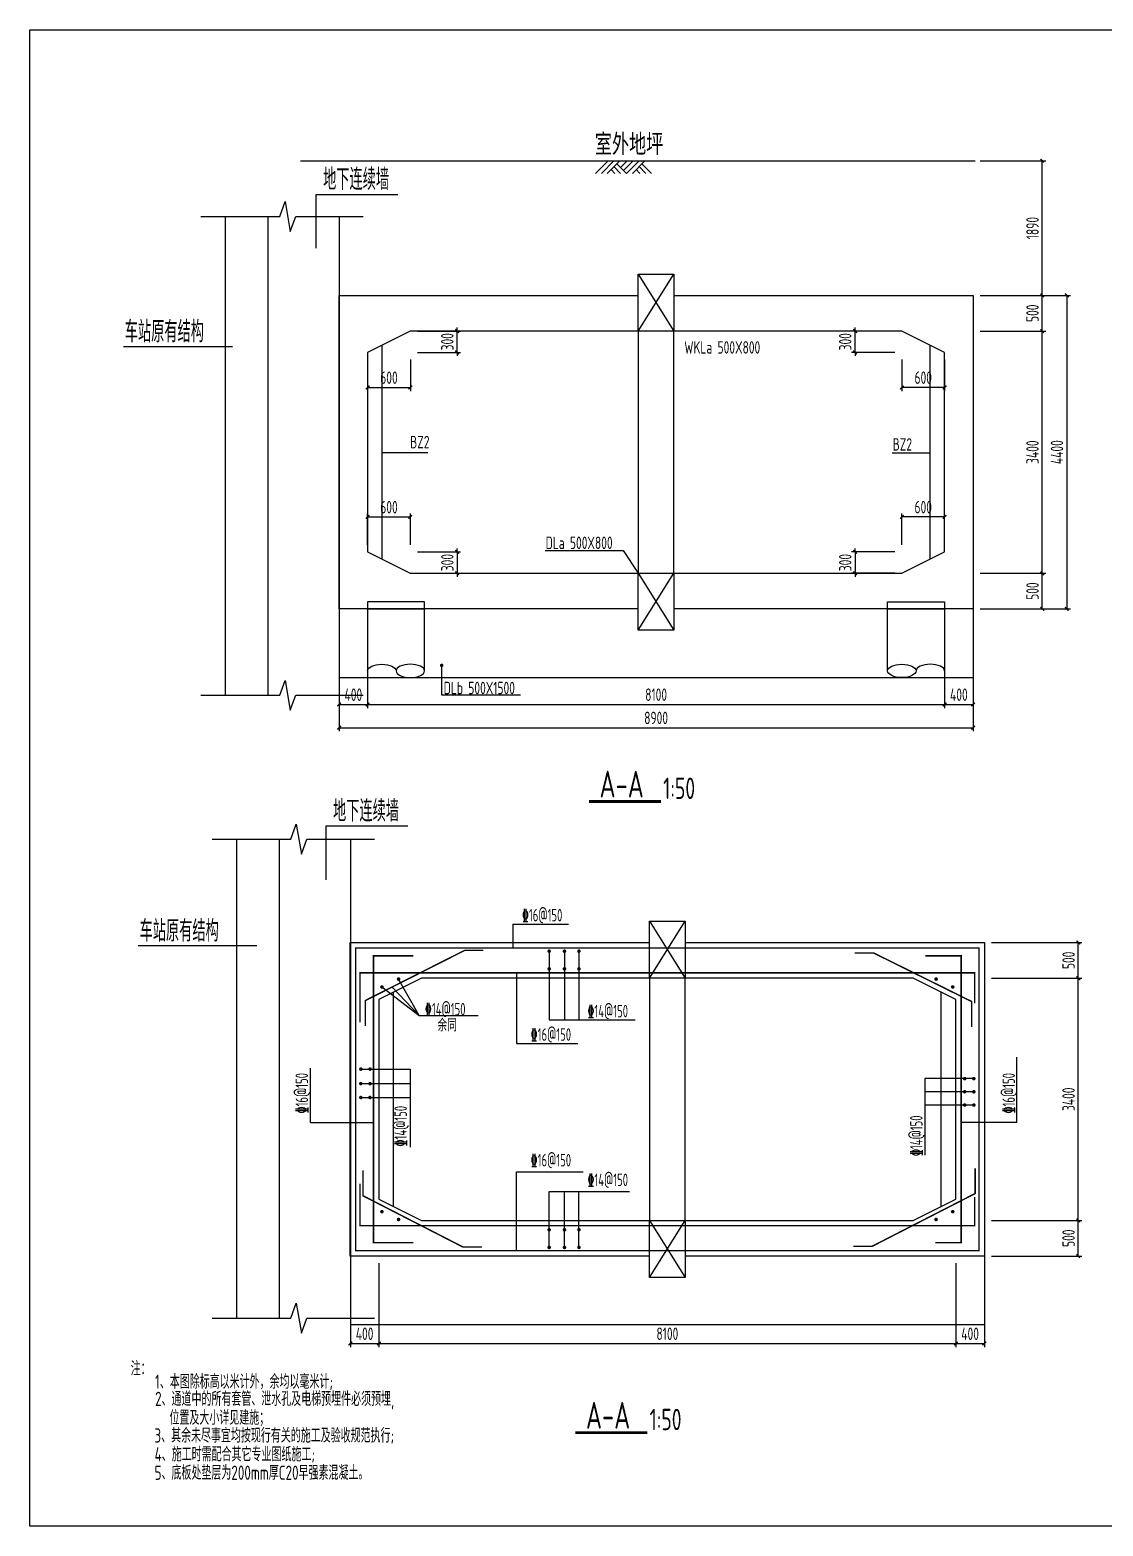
# Model space of a CAD drawing. Header units: millimetres. Extents: x -897614 to 191467, y -439928 to 101803.
# Drawn here: x -439323 to -424259, y -242853 to -221853 of the extents above; entities that cross this region are included whole.
import ezdxf

# ---------------------------------------------------------------- set-up
doc = ezdxf.new("R2010")
doc.units = ezdxf.units.MM
doc.header["$LTSCALE"] = 1000
doc.linetypes.add('DASHED', pattern=[19.05, 12.7, -6.35])
doc.layers.add('Beam', color=4, linetype='DASHED', lineweight=25)
doc.layers.add('WALL', color=6, linetype='Continuous', lineweight=30)
for name, color, linetype in [('COLUMN', 2, 'Continuous'), ('DIM_LEAD', 3, 'Continuous'), ('DIM_SYMB', 3, 'Continuous'), ('gps', 233, 'Continuous'), ('HC_ZP', 4, 'Continuous'), ('JG_TEXT', 7, 'Continuous'), ('PUB_TEXT', 7, 'Continuous'), ('REIN', 1, 'Continuous'), ('TEXT(水平)', 7, 'Continuous'), ('ZH', 7, 'Continuous')]:
    doc.layers.add(name, color=color, linetype=linetype)
doc.layers.add('DY', color=1, linetype='Continuous', plot=False)
doc.styles.add('GPS', font='txt1.shx', dxfattribs={"width": 0.8, "bigfont": 'hztxt.shx'})
doc.styles.add('TSSD', font='tssdeng.shx', dxfattribs={"width": 0.7, "bigfont": 'tssdchn.shx'})
doc.styles.add('TSSD_Rein', font='tssdeng.shx', dxfattribs={"width": 0.75, "bigfont": 'hztxt.shx'})
doc.dimstyles.new('TSD', dxfattribs={"dimtxt": 350, "dimasz": 100, "dimexe": 100, "dimexo": 200, "dimgap": 100, "dimtad": 1, "dimdec": 0, "dimzin": 0, "dimdsep": 46, "dimtxsty": 'TSSD', "dimblk": 'ARCHTICK', "dimcen": 0.09, "dimclrt": 7, "dimazin": 2, "dimtfac": 1, "dimtdec": 0, "dimtix": 1, "dimtmove": 2, "dimatfit": 3, "dimfxl": 0, "dimtolj": 1, "dimtzin": 0, "dimarcsym": 0})

# ---------------------------------------------------------------- blocks, each defined once
blk = doc.blocks.new('_ArchTick')
at = {"color": 0, "linetype": 'ByBlock', "const_width": 0.4}
blk.add_lwpolyline([(-0.5, -0.5), (0.5, 0.5)], dxfattribs=at)
blk = doc.blocks.new('*D1618')
at = {"layer": 'Defpoints', "color": 0, "transparency": 16777216}
for p in [(-434825, -239063), (-434425, -239063, 0), (-434425, -240291)]:
    blk.add_point(p, dxfattribs=at)
at = {"layer": 'DIM_LEAD', "color": 0, "lineweight": -2, "transparency": 16777216}
for p, q in [((-434825, -239163), (-434825, -240341)), ((-434425, -239163), (-434425, -240341)), ((-434825, -240291), (-434425, -240291))]:
    blk.add_line(p, q, dxfattribs=at)
at = {"layer": 'DIM_LEAD', "color": 0, "lineweight": -2, "transparency": 16777216, "xscale": 50, "yscale": 50, "zscale": 50, "rotation": 180}
blk.add_blockref('_ArchTick', (-434825, -240291), dxfattribs=at)
at = {"layer": 'DIM_LEAD', "color": 0, "lineweight": -2, "transparency": 16777216, "xscale": 50, "yscale": 50, "zscale": 50}
blk.add_blockref('_ArchTick', (-434425, -240291), dxfattribs=at)
at = {"layer": 'DIM_LEAD', "color": 7, "transparency": 16777216, "insert": (-434625, -240154), "char_height": 175, "attachment_point": 5, "style": 'TSSD'}
blk.add_mtext('\\A1;400', dxfattribs=at)
blk = doc.blocks.new('*D1619')
at = {"layer": 'Defpoints', "color": 0, "transparency": 16777216}
for p in [(-434425, -239063, 0), (-426325, -239063, 0), (-426325, -240291)]:
    blk.add_point(p, dxfattribs=at)
at = {"layer": 'DIM_LEAD', "color": 0, "lineweight": -2, "transparency": 16777216}
for p, q in [((-434425, -239163), (-434425, -240341)), ((-426325, -239163), (-426325, -240341)), ((-434425, -240291), (-426325, -240291))]:
    blk.add_line(p, q, dxfattribs=at)
at = {"layer": 'DIM_LEAD', "color": 0, "lineweight": -2, "transparency": 16777216, "xscale": 50, "yscale": 50, "zscale": 50, "rotation": 180}
blk.add_blockref('_ArchTick', (-434425, -240291), dxfattribs=at)
at = {"layer": 'DIM_LEAD', "color": 0, "lineweight": -2, "transparency": 16777216, "xscale": 50, "yscale": 50, "zscale": 50}
blk.add_blockref('_ArchTick', (-426325, -240291), dxfattribs=at)
at = {"layer": 'DIM_LEAD', "color": 7, "transparency": 16777216, "insert": (-430375, -240154), "char_height": 175, "attachment_point": 5, "style": 'TSSD'}
blk.add_mtext('\\A1;8100', dxfattribs=at)
blk = doc.blocks.new('*D1620')
at = {"layer": 'Defpoints', "color": 0, "transparency": 16777216}
for p in [(-426325, -239063, 0), (-425925, -239063), (-425925, -240291)]:
    blk.add_point(p, dxfattribs=at)
at = {"layer": 'DIM_LEAD', "color": 0, "lineweight": -2, "transparency": 16777216}
for p, q in [((-426325, -239163), (-426325, -240341)), ((-425925, -239163), (-425925, -240341)), ((-426325, -240291), (-425925, -240291))]:
    blk.add_line(p, q, dxfattribs=at)
at = {"layer": 'DIM_LEAD', "color": 0, "lineweight": -2, "transparency": 16777216, "xscale": 50, "yscale": 50, "zscale": 50, "rotation": 180}
blk.add_blockref('_ArchTick', (-426325, -240291), dxfattribs=at)
at = {"layer": 'DIM_LEAD', "color": 0, "lineweight": -2, "transparency": 16777216, "xscale": 50, "yscale": 50, "zscale": 50}
blk.add_blockref('_ArchTick', (-425925, -240291), dxfattribs=at)
at = {"layer": 'DIM_LEAD', "color": 7, "transparency": 16777216, "insert": (-426125, -240154), "char_height": 175, "attachment_point": 5, "style": 'TSSD'}
blk.add_mtext('\\A1;400', dxfattribs=at)
blk = doc.blocks.new('*D1621')
at = {"layer": 'Defpoints', "color": 0, "transparency": 16777216}
for p in [(-434983, -229980), (-434583, -229980, 0), (-434583, -231322)]:
    blk.add_point(p, dxfattribs=at)
at = {"layer": 'DIM_LEAD', "color": 0, "lineweight": -2, "transparency": 16777216}
for p, q in [((-434983, -230080), (-434983, -231372)), ((-434583, -230080), (-434583, -231372)), ((-434983, -231322), (-434583, -231322))]:
    blk.add_line(p, q, dxfattribs=at)
at = {"layer": 'DIM_LEAD', "color": 0, "lineweight": -2, "transparency": 16777216, "xscale": 50, "yscale": 50, "zscale": 50, "rotation": 180}
blk.add_blockref('_ArchTick', (-434983, -231322), dxfattribs=at)
at = {"layer": 'DIM_LEAD', "color": 0, "lineweight": -2, "transparency": 16777216, "xscale": 50, "yscale": 50, "zscale": 50}
blk.add_blockref('_ArchTick', (-434583, -231322), dxfattribs=at)
at = {"layer": 'DIM_LEAD', "color": 7, "transparency": 16777216, "insert": (-434783, -231184), "char_height": 175, "attachment_point": 5, "style": 'TSSD'}
blk.add_mtext('\\A1;400', dxfattribs=at)
blk = doc.blocks.new('*D1622')
at = {"layer": 'Defpoints', "color": 0, "transparency": 16777216}
for p in [(-434583, -229980, 0), (-426483, -229980, 0), (-426483, -231322)]:
    blk.add_point(p, dxfattribs=at)
at = {"layer": 'DIM_LEAD', "color": 0, "lineweight": -2, "transparency": 16777216}
for p, q in [((-434583, -230080), (-434583, -231372)), ((-426483, -230080), (-426483, -231372)), ((-434583, -231322), (-426483, -231322))]:
    blk.add_line(p, q, dxfattribs=at)
at = {"layer": 'DIM_LEAD', "color": 0, "lineweight": -2, "transparency": 16777216, "xscale": 50, "yscale": 50, "zscale": 50, "rotation": 180}
blk.add_blockref('_ArchTick', (-434583, -231322), dxfattribs=at)
at = {"layer": 'DIM_LEAD', "color": 0, "lineweight": -2, "transparency": 16777216, "xscale": 50, "yscale": 50, "zscale": 50}
blk.add_blockref('_ArchTick', (-426483, -231322), dxfattribs=at)
at = {"layer": 'DIM_LEAD', "color": 7, "transparency": 16777216, "insert": (-430533, -231184), "char_height": 175, "attachment_point": 5, "style": 'TSSD'}
blk.add_mtext('\\A1;8100', dxfattribs=at)
blk = doc.blocks.new('*D1623')
at = {"layer": 'Defpoints', "color": 0, "transparency": 16777216}
for p in [(-426483, -229980, 0), (-426083, -229980), (-426083, -231322)]:
    blk.add_point(p, dxfattribs=at)
at = {"layer": 'DIM_LEAD', "color": 0, "lineweight": -2, "transparency": 16777216}
for p, q in [((-426483, -230080), (-426483, -231372)), ((-426083, -230080), (-426083, -231372)), ((-426483, -231322), (-426083, -231322))]:
    blk.add_line(p, q, dxfattribs=at)
at = {"layer": 'DIM_LEAD', "color": 0, "lineweight": -2, "transparency": 16777216, "xscale": 50, "yscale": 50, "zscale": 50, "rotation": 180}
blk.add_blockref('_ArchTick', (-426483, -231322), dxfattribs=at)
at = {"layer": 'DIM_LEAD', "color": 0, "lineweight": -2, "transparency": 16777216, "xscale": 50, "yscale": 50, "zscale": 50}
blk.add_blockref('_ArchTick', (-426083, -231322), dxfattribs=at)
at = {"layer": 'DIM_LEAD', "color": 7, "transparency": 16777216, "insert": (-426283, -231184), "char_height": 175, "attachment_point": 5, "style": 'TSSD'}
blk.add_mtext('\\A1;400', dxfattribs=at)
blk = doc.blocks.new('*D1624')
at = {"layer": 'Defpoints', "color": 0, "transparency": 16777216}
for p in [(-434983, -229980), (-426083, -229980), (-426083, -231647)]:
    blk.add_point(p, dxfattribs=at)
at = {"layer": 'DIM_LEAD', "color": 0, "lineweight": -2, "transparency": 16777216}
for p, q in [((-434983, -230080), (-434983, -231697)), ((-426083, -230080), (-426083, -231697)), ((-434983, -231647), (-426083, -231647))]:
    blk.add_line(p, q, dxfattribs=at)
at = {"layer": 'DIM_LEAD', "color": 0, "lineweight": -2, "transparency": 16777216, "xscale": 50, "yscale": 50, "zscale": 50, "rotation": 180}
blk.add_blockref('_ArchTick', (-434983, -231647), dxfattribs=at)
at = {"layer": 'DIM_LEAD', "color": 0, "lineweight": -2, "transparency": 16777216, "xscale": 50, "yscale": 50, "zscale": 50}
blk.add_blockref('_ArchTick', (-426083, -231647), dxfattribs=at)
at = {"layer": 'DIM_LEAD', "color": 7, "transparency": 16777216, "insert": (-430533, -231510), "char_height": 175, "attachment_point": 5, "style": 'TSSD'}
blk.add_mtext('\\A1;8900', dxfattribs=at)
blk = doc.blocks.new('*D1625')
at = {"layer": 'Defpoints', "color": 0, "transparency": 16777216}
for p in [(-426083, -229480), (-425112, -229480), (-426083, -229980)]:
    blk.add_point(p, dxfattribs=at)
at = {"layer": 'DIM_LEAD', "color": 0, "lineweight": -2, "transparency": 16777216}
for p, q in [((-425983, -229480), (-425062, -229480)), ((-425112, -229980), (-425112, -229480)), ((-425983, -229980), (-425062, -229980))]:
    blk.add_line(p, q, dxfattribs=at)
at = {"layer": 'DIM_LEAD', "color": 0, "lineweight": -2, "transparency": 16777216, "xscale": 50, "yscale": 50, "zscale": 50}
for p, rotation in [((-425112, -229480), 90), ((-425112, -229980), 270)]:
    blk.add_blockref('_ArchTick', p, dxfattribs=dict(at, rotation=rotation))
at = {"layer": 'DIM_LEAD', "color": 7, "transparency": 16777216, "insert": (-425249, -229730), "char_height": 175, "attachment_point": 5, "rotation": 90, "style": 'TSSD'}
blk.add_mtext('\\A1;500', dxfattribs=at)
blk = doc.blocks.new('*D1626')
at = {"layer": 'Defpoints', "color": 0, "transparency": 16777216}
for p in [(-426083, -226080, 0), (-425112, -226080), (-426083, -229480)]:
    blk.add_point(p, dxfattribs=at)
at = {"layer": 'DIM_LEAD', "color": 0, "lineweight": -2, "transparency": 16777216}
for p, q in [((-425983, -226080), (-425062, -226080)), ((-425112, -229480), (-425112, -226080)), ((-425983, -229480), (-425062, -229480))]:
    blk.add_line(p, q, dxfattribs=at)
at = {"layer": 'DIM_LEAD', "color": 0, "lineweight": -2, "transparency": 16777216, "xscale": 50, "yscale": 50, "zscale": 50}
for p, rotation in [((-425112, -226080), 90), ((-425112, -229480), 270)]:
    blk.add_blockref('_ArchTick', p, dxfattribs=dict(at, rotation=rotation))
at = {"layer": 'DIM_LEAD', "color": 7, "transparency": 16777216, "insert": (-425249, -227780), "char_height": 175, "attachment_point": 5, "rotation": 90, "style": 'TSSD'}
blk.add_mtext('\\A1;3400', dxfattribs=at)
blk = doc.blocks.new('*D1627')
at = {"layer": 'Defpoints', "color": 0, "transparency": 16777216}
for p in [(-426083, -225580), (-425112, -225580), (-426083, -226080, 0)]:
    blk.add_point(p, dxfattribs=at)
at = {"layer": 'DIM_LEAD', "color": 0, "lineweight": -2, "transparency": 16777216}
for p, q in [((-425983, -225580), (-425062, -225580)), ((-425112, -226080), (-425112, -225580)), ((-425983, -226080), (-425062, -226080))]:
    blk.add_line(p, q, dxfattribs=at)
at = {"layer": 'DIM_LEAD', "color": 0, "lineweight": -2, "transparency": 16777216, "xscale": 50, "yscale": 50, "zscale": 50}
for p, rotation in [((-425112, -225580), 90), ((-425112, -226080), 270)]:
    blk.add_blockref('_ArchTick', p, dxfattribs=dict(at, rotation=rotation))
at = {"layer": 'DIM_LEAD', "color": 7, "transparency": 16777216, "insert": (-425249, -225830), "char_height": 175, "attachment_point": 5, "rotation": 90, "style": 'TSSD'}
blk.add_mtext('\\A1;500', dxfattribs=at)
blk = doc.blocks.new('*D1628')
at = {"layer": 'Defpoints', "color": 0, "transparency": 16777216}
for p in [(-426083, -225580), (-426083, -229980), (-424768, -229980)]:
    blk.add_point(p, dxfattribs=at)
at = {"layer": 'DIM_LEAD', "color": 0, "lineweight": -2, "transparency": 16777216}
for p, q in [((-425983, -225580), (-424718, -225580)), ((-424768, -225580), (-424768, -229980)), ((-425983, -229980), (-424718, -229980))]:
    blk.add_line(p, q, dxfattribs=at)
at = {"layer": 'DIM_LEAD', "color": 0, "lineweight": -2, "transparency": 16777216, "xscale": 50, "yscale": 50, "zscale": 50}
for p, rotation in [((-424768, -225580), 90), ((-424768, -229980), 270)]:
    blk.add_blockref('_ArchTick', p, dxfattribs=dict(at, rotation=rotation))
at = {"layer": 'DIM_LEAD', "color": 7, "transparency": 16777216, "insert": (-424906, -227780), "char_height": 175, "attachment_point": 5, "rotation": 90, "style": 'TSSD'}
blk.add_mtext('\\A1;4400', dxfattribs=at)
blk = doc.blocks.new('*D1629')
at = {"layer": 'Defpoints', "color": 0, "transparency": 16777216}
for p in [(-434583, -226380, 0), (-433983, -226380), (-433983, -226872)]:
    blk.add_point(p, dxfattribs=at)
at = {"layer": 'DIM_LEAD', "color": 0, "lineweight": -2, "transparency": 16777216}
for p, q in [((-434583, -226480), (-434583, -226922)), ((-433983, -226480), (-433983, -226922)), ((-434583, -226872), (-433983, -226872))]:
    blk.add_line(p, q, dxfattribs=at)
at = {"layer": 'DIM_LEAD', "color": 0, "lineweight": -2, "transparency": 16777216, "xscale": 50, "yscale": 50, "zscale": 50, "rotation": 180}
blk.add_blockref('_ArchTick', (-434583, -226872), dxfattribs=at)
at = {"layer": 'DIM_LEAD', "color": 0, "lineweight": -2, "transparency": 16777216, "xscale": 50, "yscale": 50, "zscale": 50}
blk.add_blockref('_ArchTick', (-433983, -226872), dxfattribs=at)
at = {"layer": 'DIM_LEAD', "color": 7, "transparency": 16777216, "insert": (-434283, -226734), "char_height": 175, "attachment_point": 5, "style": 'TSSD'}
blk.add_mtext('\\A1;600', dxfattribs=at)
blk = doc.blocks.new('*D1630')
at = {"layer": 'Defpoints', "color": 0, "transparency": 16777216}
for p in [(-433983, -226080, 0), (-433327, -226080), (-433983, -226380)]:
    blk.add_point(p, dxfattribs=at)
at = {"layer": 'DIM_LEAD', "color": 0, "lineweight": -2, "transparency": 16777216}
for p, q in [((-433883, -226080), (-433277, -226080)), ((-433327, -226080), (-433327, -226030)), ((-433327, -226380), (-433327, -226080)), ((-433883, -226380), (-433277, -226380)), ((-433327, -226380), (-433327, -226430))]:
    blk.add_line(p, q, dxfattribs=at)
at = {"layer": 'DIM_LEAD', "color": 0, "lineweight": -2, "transparency": 16777216, "xscale": 50, "yscale": 50, "zscale": 50}
for p, rotation in [((-433327, -226080), 270), ((-433327, -226380), 90)]:
    blk.add_blockref('_ArchTick', p, dxfattribs=dict(at, rotation=rotation))
at = {"layer": 'DIM_LEAD', "color": 7, "transparency": 16777216, "insert": (-433464, -226230), "char_height": 175, "attachment_point": 5, "rotation": 90, "style": 'TSSD'}
blk.add_mtext('\\A1;300', dxfattribs=at)
blk = doc.blocks.new('*D1631')
at = {"layer": 'Defpoints', "color": 0, "transparency": 16777216}
for p in [(-427083, -226380), (-426483, -226380, 0), (-427083, -226872)]:
    blk.add_point(p, dxfattribs=at)
at = {"layer": 'DIM_LEAD', "color": 0, "lineweight": -2, "transparency": 16777216}
for p, q in [((-427083, -226480), (-427083, -226922)), ((-426483, -226480), (-426483, -226922)), ((-426483, -226872), (-427083, -226872))]:
    blk.add_line(p, q, dxfattribs=at)
at = {"layer": 'DIM_LEAD', "color": 0, "lineweight": -2, "transparency": 16777216, "xscale": 50, "yscale": 50, "zscale": 50, "rotation": 180}
blk.add_blockref('_ArchTick', (-427083, -226872), dxfattribs=at)
at = {"layer": 'DIM_LEAD', "color": 0, "lineweight": -2, "transparency": 16777216, "xscale": 50, "yscale": 50, "zscale": 50}
blk.add_blockref('_ArchTick', (-426483, -226872), dxfattribs=at)
at = {"layer": 'DIM_LEAD', "color": 7, "transparency": 16777216, "insert": (-426783, -226734), "char_height": 175, "attachment_point": 5, "style": 'TSSD'}
blk.add_mtext('\\A1;600', dxfattribs=at)
blk = doc.blocks.new('*D1632')
at = {"layer": 'Defpoints', "color": 0, "transparency": 16777216}
for p in [(-427740, -226080), (-427083, -226080, 0), (-427083, -226380)]:
    blk.add_point(p, dxfattribs=at)
at = {"layer": 'DIM_LEAD', "color": 0, "lineweight": -2, "transparency": 16777216}
for p, q in [((-427183, -226080), (-427790, -226080)), ((-427740, -226080), (-427740, -226030)), ((-427740, -226380), (-427740, -226080)), ((-427183, -226380), (-427790, -226380)), ((-427740, -226380), (-427740, -226430))]:
    blk.add_line(p, q, dxfattribs=at)
at = {"layer": 'DIM_LEAD', "color": 0, "lineweight": -2, "transparency": 16777216, "xscale": 50, "yscale": 50, "zscale": 50}
for p, rotation in [((-427740, -226080), 270), ((-427740, -226380), 90)]:
    blk.add_blockref('_ArchTick', p, dxfattribs=dict(at, rotation=rotation))
at = {"layer": 'DIM_LEAD', "color": 7, "transparency": 16777216, "insert": (-427878, -226230), "char_height": 175, "attachment_point": 5, "rotation": 90, "style": 'TSSD'}
blk.add_mtext('\\A1;300', dxfattribs=at)
blk = doc.blocks.new('*D1633')
at = {"layer": 'Defpoints', "color": 0, "transparency": 16777216}
for p in [(-433983, -228689), (-434583, -229180, 0), (-433983, -229180)]:
    blk.add_point(p, dxfattribs=at)
at = {"layer": 'DIM_LEAD', "color": 0, "lineweight": -2, "transparency": 16777216}
for p, q in [((-434583, -229080), (-434583, -228639)), ((-434583, -228689), (-433983, -228689)), ((-433983, -229080), (-433983, -228639))]:
    blk.add_line(p, q, dxfattribs=at)
at = {"layer": 'DIM_LEAD', "color": 0, "lineweight": -2, "transparency": 16777216, "xscale": 50, "yscale": 50, "zscale": 50, "rotation": 180}
blk.add_blockref('_ArchTick', (-434583, -228689), dxfattribs=at)
at = {"layer": 'DIM_LEAD', "color": 0, "lineweight": -2, "transparency": 16777216, "xscale": 50, "yscale": 50, "zscale": 50}
blk.add_blockref('_ArchTick', (-433983, -228689), dxfattribs=at)
at = {"layer": 'DIM_LEAD', "color": 7, "transparency": 16777216, "insert": (-434283, -228552), "char_height": 175, "attachment_point": 5, "style": 'TSSD'}
blk.add_mtext('\\A1;600', dxfattribs=at)
blk = doc.blocks.new('*D1634')
at = {"layer": 'Defpoints', "color": 0, "transparency": 16777216}
for p in [(-433983, -229180), (-433983, -229480, 0), (-433327, -229480)]:
    blk.add_point(p, dxfattribs=at)
at = {"layer": 'DIM_LEAD', "color": 0, "lineweight": -2, "transparency": 16777216}
for p, q in [((-433883, -229180), (-433277, -229180)), ((-433327, -229180), (-433327, -229130)), ((-433327, -229180), (-433327, -229480)), ((-433883, -229480), (-433277, -229480)), ((-433327, -229480), (-433327, -229530))]:
    blk.add_line(p, q, dxfattribs=at)
at = {"layer": 'DIM_LEAD', "color": 0, "lineweight": -2, "transparency": 16777216, "xscale": 50, "yscale": 50, "zscale": 50}
for p, rotation in [((-433327, -229180), 270), ((-433327, -229480), 90)]:
    blk.add_blockref('_ArchTick', p, dxfattribs=dict(at, rotation=rotation))
at = {"layer": 'DIM_LEAD', "color": 7, "transparency": 16777216, "insert": (-433464, -229330), "char_height": 175, "attachment_point": 5, "rotation": 90, "style": 'TSSD'}
blk.add_mtext('\\A1;300', dxfattribs=at)
blk = doc.blocks.new('*D1635')
at = {"layer": 'Defpoints', "color": 0, "transparency": 16777216}
for p in [(-427083, -228689), (-427083, -229180), (-426483, -229180, 0)]:
    blk.add_point(p, dxfattribs=at)
at = {"layer": 'DIM_LEAD', "color": 0, "lineweight": -2, "transparency": 16777216}
for p, q in [((-427083, -229080), (-427083, -228639)), ((-426483, -228689), (-427083, -228689)), ((-426483, -229080), (-426483, -228639))]:
    blk.add_line(p, q, dxfattribs=at)
at = {"layer": 'DIM_LEAD', "color": 0, "lineweight": -2, "transparency": 16777216, "xscale": 50, "yscale": 50, "zscale": 50, "rotation": 180}
blk.add_blockref('_ArchTick', (-427083, -228689), dxfattribs=at)
at = {"layer": 'DIM_LEAD', "color": 0, "lineweight": -2, "transparency": 16777216, "xscale": 50, "yscale": 50, "zscale": 50}
blk.add_blockref('_ArchTick', (-426483, -228689), dxfattribs=at)
at = {"layer": 'DIM_LEAD', "color": 7, "transparency": 16777216, "insert": (-426783, -228552), "char_height": 175, "attachment_point": 5, "style": 'TSSD'}
blk.add_mtext('\\A1;600', dxfattribs=at)
blk = doc.blocks.new('*D1636')
at = {"layer": 'Defpoints', "color": 0, "transparency": 16777216}
for p in [(-427083, -229180), (-427740, -229480), (-427083, -229480, 0)]:
    blk.add_point(p, dxfattribs=at)
at = {"layer": 'DIM_LEAD', "color": 0, "lineweight": -2, "transparency": 16777216}
for p, q in [((-427183, -229180), (-427790, -229180)), ((-427740, -229180), (-427740, -229130)), ((-427740, -229180), (-427740, -229480)), ((-427183, -229480), (-427790, -229480)), ((-427740, -229480), (-427740, -229530))]:
    blk.add_line(p, q, dxfattribs=at)
at = {"layer": 'DIM_LEAD', "color": 0, "lineweight": -2, "transparency": 16777216, "xscale": 50, "yscale": 50, "zscale": 50}
for p, rotation in [((-427740, -229180), 270), ((-427740, -229480), 90)]:
    blk.add_blockref('_ArchTick', p, dxfattribs=dict(at, rotation=rotation))
at = {"layer": 'DIM_LEAD', "color": 7, "transparency": 16777216, "insert": (-427878, -229330), "char_height": 175, "attachment_point": 5, "rotation": 90, "style": 'TSSD'}
blk.add_mtext('\\A1;300', dxfattribs=at)
blk = doc.blocks.new('*D1637')
at = {"layer": 'Defpoints', "color": 0, "transparency": 16777216}
for p in [(-426083, -223690), (-425112, -223690), (-426083, -225580)]:
    blk.add_point(p, dxfattribs=at)
at = {"layer": 'DIM_LEAD', "color": 0, "lineweight": -2, "transparency": 16777216}
for p, q in [((-425983, -223690), (-425062, -223690)), ((-425112, -225580), (-425112, -223690)), ((-425983, -225580), (-425062, -225580))]:
    blk.add_line(p, q, dxfattribs=at)
at = {"layer": 'DIM_LEAD', "color": 0, "lineweight": -2, "transparency": 16777216, "xscale": 50, "yscale": 50, "zscale": 50}
for p, rotation in [((-425112, -223690), 90), ((-425112, -225580), 270)]:
    blk.add_blockref('_ArchTick', p, dxfattribs=dict(at, rotation=rotation))
at = {"layer": 'DIM_LEAD', "color": 7, "transparency": 16777216, "insert": (-425249, -224635), "char_height": 175, "attachment_point": 5, "rotation": 90, "style": 'TSSD'}
blk.add_mtext('\\A1;1890', dxfattribs=at)
blk = doc.blocks.new('A$C29BB62FB')
at = {"color": 5}
for p, q in [((341, 7962), (341, 1242)), ((941, 7962), (941, 1242)), ((1941, 7962), (1941, 1242))]:
    blk.add_line(p, q, dxfattribs=at)
at = {"color": 5, "elevation": 0}
for points in [[(0, 7962), (1107, 7962), (1182, 8172), (1256, 7752), (1332, 7962), (2278, 7962)], [(0, 1242), (1107, 1242), (1182, 1452), (1256, 1032), (1332, 1242), (2278, 1242)]]:
    blk.add_lwpolyline(points, dxfattribs=at)
blk = doc.blocks.new('*D1604')
at = {"layer": 'Defpoints', "color": 0, "transparency": 16777216}
for p in [(-425925, -238563), (-424606, -238563), (-425925, -239063)]:
    blk.add_point(p, dxfattribs=at)
at = {"layer": 'DIM_LEAD', "color": 0, "lineweight": -2, "transparency": 16777216}
for p, q in [((-425825, -238563), (-424556, -238563)), ((-424606, -239063), (-424606, -238563)), ((-425825, -239063), (-424556, -239063))]:
    blk.add_line(p, q, dxfattribs=at)
at = {"layer": 'DIM_LEAD', "color": 0, "lineweight": -2, "transparency": 16777216, "xscale": 50, "yscale": 50, "zscale": 50}
for p, rotation in [((-424606, -238563), 90), ((-424606, -239063), 270)]:
    blk.add_blockref('_ArchTick', p, dxfattribs=dict(at, rotation=rotation))
at = {"layer": 'DIM_LEAD', "color": 7, "transparency": 16777216, "insert": (-424743, -238813), "char_height": 175, "attachment_point": 5, "rotation": 90, "style": 'TSSD'}
blk.add_mtext('\\A1;500', dxfattribs=at)
blk = doc.blocks.new('*D1605')
at = {"layer": 'Defpoints', "color": 0, "transparency": 16777216}
for p in [(-425925, -235163, 0), (-424606, -235163), (-425925, -238563)]:
    blk.add_point(p, dxfattribs=at)
at = {"layer": 'DIM_LEAD', "color": 0, "lineweight": -2, "transparency": 16777216}
for p, q in [((-425825, -235163), (-424556, -235163)), ((-424606, -238563), (-424606, -235163)), ((-425825, -238563), (-424556, -238563))]:
    blk.add_line(p, q, dxfattribs=at)
at = {"layer": 'DIM_LEAD', "color": 0, "lineweight": -2, "transparency": 16777216, "xscale": 50, "yscale": 50, "zscale": 50}
for p, rotation in [((-424606, -235163), 90), ((-424606, -238563), 270)]:
    blk.add_blockref('_ArchTick', p, dxfattribs=dict(at, rotation=rotation))
at = {"layer": 'DIM_LEAD', "color": 7, "transparency": 16777216, "insert": (-424743, -236863), "char_height": 175, "attachment_point": 5, "rotation": 90, "style": 'TSSD'}
blk.add_mtext('\\A1;3400', dxfattribs=at)
blk = doc.blocks.new('*D1606')
at = {"layer": 'Defpoints', "color": 0, "transparency": 16777216}
for p in [(-425925, -234663), (-424606, -234663), (-425925, -235163, 0)]:
    blk.add_point(p, dxfattribs=at)
at = {"layer": 'DIM_LEAD', "color": 0, "lineweight": -2, "transparency": 16777216}
for p, q in [((-425825, -234663), (-424556, -234663)), ((-424606, -235163), (-424606, -234663)), ((-425825, -235163), (-424556, -235163))]:
    blk.add_line(p, q, dxfattribs=at)
at = {"layer": 'DIM_LEAD', "color": 0, "lineweight": -2, "transparency": 16777216, "xscale": 50, "yscale": 50, "zscale": 50}
for p, rotation in [((-424606, -234663), 90), ((-424606, -235163), 270)]:
    blk.add_blockref('_ArchTick', p, dxfattribs=dict(at, rotation=rotation))
at = {"layer": 'DIM_LEAD', "color": 7, "transparency": 16777216, "insert": (-424743, -234913), "char_height": 175, "attachment_point": 5, "rotation": 90, "style": 'TSSD'}
blk.add_mtext('\\A1;500', dxfattribs=at)
blk = doc.blocks.new('A$C182F2979')
at = {"layer": 'ZH'}
blk.add_lwpolyline([(800, 1064), (800, 964), (0, 964), (0, 1064)], close=True, dxfattribs=at)
blk.add_lwpolyline([(0, 94), (0, 964), (800, 964), (800, 94)], dxfattribs=at)
blk.add_ellipse((200, 94), major_axis=(-200, 0), ratio=0.468529, dxfattribs=at)
blk.add_ellipse((600, 94), major_axis=(-200, 0), ratio=0.468529, start_param=3.141593, end_param=6.283185, dxfattribs=at)

msp = doc.modelspace()

# ---------------------------------------------------------------- linework, layer by layer
at = {"layer": 'Beam'}
for p, q in [((-430783.46665, -225280.40219, 0), (-430283.46665, -226080.40219, 0)), ((-430783.46665, -226080.40219, 0), (-430283.46665, -225280.40219, 0)), ((-430783.46665, -229480.40219, 0), (-430283.46665, -230280.40219, 0)), ((-430783.46665, -230280.40219, 0), (-430283.46665, -229480.40219, 0)), ((-430625.47384, -234363.22884, 0), (-430125.47384, -235163.22884, 0)), ((-430625.47384, -235163.22884, 0), (-430125.47384, -234363.22884, 0)), ((-430625.47384, -238563.22884, 0), (-430125.47384, -239363.22884, 0)), ((-430625.47384, -239363.22884, 0), (-430125.47384, -238563.22884, 0))]:
    msp.add_line(p, q, dxfattribs=at)
at = {"layer": 'Beam', "color": 8}
for p, q in [((-426083.46665, -229980.40219), (-426083.46665, -230941.85252)), ((-434983.46588, -230941.85252, 0), (-426083.46665, -230941.85252, 0)), ((-425925.47383, -239063.22884), (-425925.47383, -240024.67917)), ((-434825.47307, -240024.67917, 0), (-425925.47383, -240024.67917, 0))]:
    msp.add_line(p, q, dxfattribs=at)
at = {"layer": 'Beam', "elevation": 0}
for points in [[(-430783.46665, -225280.40219), (-430283.46665, -225280.40219), (-430283.46665, -226080.40219), (-430783.46665, -226080.40219)], [(-430783.46665, -229480.40219), (-430283.46665, -229480.40219), (-430283.46665, -230280.40219), (-430783.46665, -230280.40219)], [(-430625.47384, -234363.22884), (-430125.47384, -234363.22884), (-430125.47384, -235163.22884), (-430625.47384, -235163.22884)], [(-430625.47384, -238563.22884), (-430125.47384, -238563.22884), (-430125.47384, -239363.22884), (-430625.47384, -239363.22884)]]:
    msp.add_lwpolyline(points, close=True, dxfattribs=at)
at = {"layer": 'COLUMN'}
for p, q in [((-430783.46665, -226080.40219, 0), (-430783.46665, -229480.40219, 0)), ((-430283.46665, -229480.40219, 0), (-430283.46665, -226080.40219, 0)), ((-430625.47384, -235163.22884, 0), (-430625.47384, -238563.22884, 0)), ((-430125.47384, -238563.22884, 0), (-430125.47384, -235163.22884, 0))]:
    msp.add_line(p, q, dxfattribs=at)
at = {"layer": 'COLUMN', "color": 8}
for p, q in [((-434383.46665, -226280.40219, 0), (-434383.46665, -229280.40219, 0)), ((-426691.88504, -226276.193, 0), (-426691.88504, -229284.61138, 0)), ((-434225.47384, -235363.22884, 0), (-434225.47384, -238363.22884, 0)), ((-426533.89222, -235359.01965, 0), (-426533.89222, -238367.43803, 0))]:
    msp.add_line(p, q, dxfattribs=at)
at = {"layer": 'DIM_SYMB', "const_width": 40, "elevation": 0}
msp.add_lwpolyline([(-431475.04257, -232682.92489), (-430463.86934, -232682.92497)], dxfattribs=at)
at = {"layer": 'DIM_SYMB', "const_width": 40}
msp.add_lwpolyline([(-431665.73484, -241542.29444), (-430654.5616, -241542.29452)], dxfattribs=at)
at = {"layer": 'DY'}
msp.add_lwpolyline([(-439323.27949, -221853.4535), (-409623.27949, -221853.4535), (-409623.27949, -242853.4535), (-439323.27949, -242853.4535)], close=True, dxfattribs=at)
at = {"layer": 'gps'}
for p, q in [((-431382.8855, -223866.37099), (-431206.9167, -223690.40219)), ((-431300.57851, -223866.37099), (-431124.60971, -223690.40219)), ((-431218.27152, -223866.37099), (-431042.30272, -223690.40219)), ((-431113.25488, -223866.37099), (-431165.7632, -223813.86267)), ((-431030.94789, -223866.37099), (-431124.60971, -223772.70918)), ((-430948.6409, -223866.37099), (-431083.45621, -223731.55568)), ((-431030.94789, -223784.064), (-430937.28607, -223690.40219)), ((-430989.79439, -223825.2175), (-430854.97908, -223690.40219)), ((-430948.6409, -223866.37099), (-430772.67209, -223690.40219)), ((-430866.33391, -223866.37099), (-430690.3651, -223690.40219)), ((-430761.31727, -223866.37099), (-430813.82559, -223813.86267)), ((-430679.01028, -223866.37099), (-430772.67209, -223772.70918)), ((-430596.70329, -223866.37099), (-430731.5186, -223731.55568))]:
    msp.add_line(p, q, dxfattribs=at)
at = {"layer": 'HC_ZP', "color": 7}
msp.add_lwpolyline([(-435524.19978, -223690.40219), (-426056.53043, -223690.40219)], dxfattribs=at)
at = {"layer": 'JG_TEXT'}
for p, q in [((-434158.95901, -224166.62911), (-435310.0682, -224166.62911)), ((-435310.0682, -224166.62911), (-435310.0682, -224919.05477)), ((-438011.14338, -226294.90332), (-436478.20186, -226294.90332)), ((-433737.89283, -227790.90131), (-434383.46665, -227790.90131)), ((-427220.15423, -227790.90131), (-426691.88504, -227790.90131)), ((-434019.79377, -233031.69957), (-435170.90296, -233031.69957)), ((-435170.90296, -233031.69957), (-435170.90296, -233784.12524)), ((-432543.94341, -234402.93073), (-431763.40555, -234402.93073)), ((-432543.94341, -234402.93073), (-432543.94341, -234738.51702)), ((-437803.34109, -234705.58167), (-436136.80094, -234705.58167)), ((-432034.35251, -234784.20155), (-432034.35251, -235749.81373)), ((-431819.70421, -234784.20155), (-431819.70421, -235749.81373)), ((-431615.97016, -234784.20155), (-431615.97016, -235749.81373)), ((-433861.20704, -235687.09379), (-434148.08768, -235175.98711)), ((-432493.62421, -235087.94067), (-432493.62421, -236078.14514)), ((-434382.06908, -235286.34683), (-433861.20704, -235687.09379)), ((-433861.20704, -235687.09379), (-434240.6943, -235284.7869)), ((-433861.20704, -235687.09379), (-433032.36071, -235687.09379)), ((-432034.35251, -235749.81373), (-430826.28565, -235749.81373)), ((-432493.62421, -236078.14514), (-431633.51783, -236078.14514)), ((-435382.40331, -237188.81377), (-435382.40331, -236424.84086)), ((-434677.74999, -236439.11186), (-433983.75431, -236439.11186)), ((-433983.75431, -236439.11186), (-433983.75431, -237534.53921)), ((-425467.8766, -237188.81377), (-425467.8766, -236272.85051)), ((-434677.74999, -236642.99943), (-433983.75431, -236642.99943)), ((-426073.19691, -236573.22892), (-426758.52172, -236573.22892)), ((-426758.52172, -236573.22892), (-426758.52172, -237649.35021)), ((-434677.74999, -236838.19185), (-433983.75431, -236838.19185)), ((-426073.19691, -236757.49414), (-426758.52172, -236757.49414)), ((-426073.19691, -236943.94822), (-426758.52172, -236943.94822)), ((-435382.40331, -237188.81377), (-434500.76201, -237188.81377)), ((-425467.8766, -237188.81377), (-426250.18566, -237188.81377)), ((-432493.62421, -237882.70096), (-431558.11425, -237882.70096)), ((-432493.62421, -238987.94067), (-432493.62421, -237882.70096)), ((-432034.35251, -238159.01669), (-430904.69309, -238159.01669)), ((-432034.35251, -238942.25614), (-432034.35251, -238159.01669)), ((-431819.70421, -238942.25614), (-431819.70421, -238159.01669)), ((-431615.97016, -238942.25614), (-431615.97016, -238159.01669))]:
    msp.add_line(p, q, dxfattribs=at)
for points in [[(-432090.55171, -229161.80752), (-430995.89339, -229161.80752), (-430783.46665, -229480.40219)], [(-432438.64966, -231189.7702), (-433542.88802, -231189.7702), (-433542.88802, -230773.18729)]]:
    msp.add_lwpolyline(points, dxfattribs=at)
at = {"layer": 'JG_TEXT', "const_width": 24.5}
msp.add_lwpolyline([(-433555.63802, -230773.18729, 1), (-433530.13802, -230773.18729, 1)], format="xyb", close=True, dxfattribs=at)
at = {"layer": 'REIN', "const_width": 20}
msp.add_lwpolyline([(-426000.76201, -238987.94067), (-434750.18489, -238987.94067), (-434750.18489, -234738.51702), (-426000.76201, -234738.51702)], close=True, dxfattribs=at)
for points in [[(-434615.47234, -235833.40284), (-434615.47234, -235477.51763), (-433221.04221, -234773.30538), (-432957.04546, -234773.30538)], [(-426103.84665, -235846.55281), (-426103.84665, -235490.6676), (-427480.23744, -234809.25352), (-427744.23419, -234809.25352)], [(-434689.88456, -235781.62711), (-434689.88456, -235087.94067), (-426061.06235, -235087.94067), (-426061.06235, -235515.04953)], [(-434646.09852, -237862.26105), (-434646.09852, -238218.14625), (-433242.83874, -238937.50821), (-432978.84198, -238937.50821)], [(-426054.18502, -237829.97628), (-426054.18502, -238185.86149), (-427498.51631, -238925.45493), (-427762.51306, -238925.45493)], [(-426061.06235, -238235.20866), (-426061.06235, -238638.51702), (-434689.88456, -238638.51702), (-434689.88456, -238046.30577)]]:
    msp.add_lwpolyline(points, dxfattribs=at)
at = {"layer": 'REIN', "const_width": 25}
for points in [[(-432034.35251, -234796.70155, -1), (-432034.35251, -234771.70155, -1)], [(-431819.70421, -234796.70155, -1), (-431819.70421, -234771.70155, -1)], [(-431615.97016, -234796.70155, -1), (-431615.97016, -234771.70155, -1)], [(-434148.08768, -235188.48711, -1), (-434148.08768, -235163.48711, -1)], [(-432034.35251, -235044.69923, -1), (-432034.35251, -235019.69923, -1)], [(-431819.70421, -235044.69923, -1), (-431819.70421, -235019.69923, -1)], [(-431615.97016, -235044.69923, -1), (-431615.97016, -235019.69923, -1)], [(-426602.85999, -235188.48711, 1), (-426602.85999, -235163.48711, 1)], [(-434382.06908, -235298.84683, -1), (-434382.06908, -235273.84683, -1)], [(-426368.8786, -235298.84683, 1), (-426368.8786, -235273.84683, 1)], [(-434677.74999, -236451.61186, -1), (-434677.74999, -236426.61186, -1)], [(-434549.607, -236451.61186, -1), (-434549.607, -236426.61186, -1)], [(-434677.74999, -236655.49943, -1), (-434677.74999, -236630.49943, -1)], [(-434549.607, -236655.49943, -1), (-434549.607, -236630.49943, -1)], [(-426201.3399, -236585.72892, 1), (-426201.3399, -236560.72892, 1)], [(-426073.19691, -236585.72892, 1), (-426073.19691, -236560.72892, 1)], [(-434677.74999, -236850.69185, -1), (-434677.74999, -236825.69185, -1)], [(-434549.607, -236850.69185, -1), (-434549.607, -236825.69185, -1)], [(-426201.3399, -236769.99414, 1), (-426201.3399, -236744.99414, 1)], [(-426073.19691, -236769.99414, 1), (-426073.19691, -236744.99414, 1)], [(-426201.3399, -236956.44822, 1), (-426201.3399, -236931.44822, 1)], [(-426073.19691, -236956.44822, 1), (-426073.19691, -236931.44822, 1)], [(-434382.06908, -238427.61085, 1), (-434382.06908, -238452.61085, 1)], [(-434148.08768, -238537.97058, 1), (-434148.08768, -238562.97058, 1)], [(-426602.85999, -238537.97058, -1), (-426602.85999, -238562.97058, -1)], [(-426368.8786, -238427.61085, -1), (-426368.8786, -238452.61085, -1)], [(-432034.35251, -238681.75845, 1), (-432034.35251, -238706.75845, 1)], [(-431819.70421, -238681.75845, 1), (-431819.70421, -238706.75845, 1)], [(-431615.97016, -238681.75845, 1), (-431615.97016, -238706.75845, 1)], [(-432034.35251, -238929.75614, 1), (-432034.35251, -238954.75614, 1)], [(-431819.70421, -238929.75614, 1), (-431819.70421, -238954.75614, 1)], [(-431615.97016, -238929.75614, 1), (-431615.97016, -238954.75614, 1)]]:
    msp.add_lwpolyline(points, format="xyb", close=True, dxfattribs=at)
at = {"layer": 'REIN', "const_width": 20, "elevation": 0}
for points in [[(-433940.62055, -234849.2672), (-434500.76201, -234849.2672), (-434500.76201, -238877.19048), (-433940.62055, -238877.19048)], [(-426613.34695, -238877.19048), (-426250.18566, -238877.19048), (-426250.18566, -234849.2672), (-426754.02818, -234849.2672)]]:
    msp.add_lwpolyline(points, dxfattribs=at)
at = {"layer": 'WALL'}
for p, q in [((-430283.46665, -225580.40219), (-426083.46665, -225580.40219)), ((-426083.46665, -225580.40219), (-426083.46665, -229980.40219)), ((-433983.46665, -226080.40219, 0), (-434583.46665, -226380.40219, 0)), ((-427083.46665, -226080.40219, 0), (-433983.46665, -226080.40219, 0)), ((-426483.46665, -226380.40219, 0), (-427083.46665, -226080.40219, 0)), ((-434583.46665, -226380.40219, 0), (-434583.46665, -229180.40219, 0)), ((-426483.46665, -229180.40219, 0), (-426483.46665, -226380.40219, 0)), ((-434583.46665, -229180.40219, 0), (-433983.46665, -229480.40219, 0)), ((-427083.46665, -229480.40219, 0), (-426483.46665, -229180.40219, 0)), ((-433983.46665, -229480.40219, 0), (-427083.46665, -229480.40219, 0)), ((-426083.46665, -229980.40219), (-430283.46665, -229980.40219))]:
    msp.add_line(p, q, dxfattribs=at)
for points in [[(-430783.46665, -229980.40219), (-434983.46588, -229980.40219), (-434983.46588, -225580.40219), (-430783.46665, -225580.40219)], [(-430625.47384, -239063.22884), (-434825.47307, -239063.22884), (-434825.47307, -234663.22884), (-430625.47384, -234663.22884)], [(-430125.47384, -234663.22884), (-425925.47383, -234663.22884), (-425925.47383, -239063.22884), (-430125.47384, -239063.22884)]]:
    msp.add_lwpolyline(points, dxfattribs=at)
at = {"layer": 'WALL', "elevation": 0}
for points in [[(-434583.46665, -226380.40219), (-434583.46665, -229180.40219)], [(-434425.47384, -235463.22884), (-434425.47384, -238263.22884)]]:
    msp.add_lwpolyline(points, dxfattribs=at)
msp.add_lwpolyline([(-426925.47384, -238563.22884), (-426325.47384, -238263.22884), (-426325.47384, -235463.22884), (-426925.47384, -235163.22884), (-433825.47384, -235163.22884), (-434425.47384, -235463.22884), (-434425.47384, -238263.22884), (-433825.47384, -238563.22884)], close=True, dxfattribs=at)

# ---------------------------------------------------------------- block references
for p in [(-436924.15674, -232435.06071), (-436766.16393, -241175.63086)]:
    msp.add_blockref('A$C29BB62FB', p)
at = {"layer": 'ZH', "xscale": -1}
msp.add_blockref('A$C182F2979', (-433783.4665, -230944.15858), dxfattribs=at)
at = {"layer": 'ZH'}
msp.add_blockref('A$C182F2979', (-427283.46603, -230944.15858), dxfattribs=at)

# ---------------------------------------------------------------- texts
at = {"layer": 'gps', "color": 7, "style": 'GPS', "width": 0.8}
msp.add_text('室外地坪', height=300, dxfattribs=at).set_placement((-431392.23811, -223610.81461))
at = {"layer": 'JG_TEXT', "style": 'TSSD'}
for s, height, width, p in [('地下连续墙', 300, 0.65, (-435207.62054, -224100.04865)), ('车站原有结构', 300, 0.65, (-437991.45912, -226238.06993)), ('WKLa 500X800', 175, 0.7, (-430138.02023, -226397.19924)), ('BZ2', 175, 0.7, (-433985.76528, -227726.2877)), ('BZ2', 175, 0.7, (-427211.86374, -227758.5945)), ('DLa 500X800', 175, 0.7, (-432084.03245, -229140.04316)), ('DLb 500X1500', 175, 0.7, (-433514.46842, -231177.52694, 0)), ('地下连续墙', 300, 0.65, (-435068.4553, -232965.11912)), ('车站原有结构', 300, 0.65, (-437783.65684, -234648.74827)), ('%%13216@150', 175, 0.65, (-432416.2008, -234366.20585, 0)), ('%%13214@150', 175, 0.65, (-433778.19104, -235685.72878, 0)), ('%%13214@150', 175, 0.65, (-431496.93367, -235713.08885, 0)), ('余同', 175, 0.65, (-433601.82584, -235910.4133, 0)), ('%%13216@150', 175, 0.65, (-432293.21677, -236041.42026, 0)), ('%%13216@150', 175, 0.65, (-432293.21677, -237805.36898, 0)), ('%%13214@150', 175, 0.65, (-431496.93367, -238081.68471, 0))]:
    msp.add_text(s, height=height, dxfattribs=dict(at, width=width)).set_placement(p)
at = {"layer": 'JG_TEXT', "style": 'TSSD', "width": 0.65}
for s, p in [('%%13216@150', (-435419.12819, -237061.07116, 0)), ('%%13216@150', (-425495.40681, -237061.07116, 0)), ('%%13214@150', (-434031.62709, -237525.26888, 0)), ('%%13214@150', (-426792.37286, -237659.70223, 0))]:
    msp.add_text(s, height=175, rotation=90, dxfattribs=at).set_placement(p)
at = {"layer": 'PUB_TEXT', "style": 'TSSD', "width": 0.7}
for s, height, p in [('A-A', 375, (-431327.00184, -232626.34886, 0)), ('1:50', 300, (-430433.84005, -232648.08388, 0)), ('A-A', 375, (-431517.6941, -241485.71841)), ('1:50', 300, (-430624.53232, -241507.45343))]:
    msp.add_text(s, height=height, rotation=359.999999146, dxfattribs=at).set_placement(p)
at = {"layer": 'TEXT(水平)', "style": 'TSSD_Rein', "width": 0.7}
for s, p in [('注：', (-437908.8147, -240742.50624)), ('1、本图除标高以米计外，余均以毫米计;', (-437566.15763, -240927.02617)), ('2、通道中的所有套管、泄水孔及电梯预埋件必须预埋,', (-437566.12403, -241167.94873)), ('位置及大小详见建施；    ', (-437364.50411, -241432.58304)), ('3、其余未尽事宜均按现行有关的施工及验收规范执行;    ', (-437575.46937, -241681.80367)), ('4、施工时需配合其它专业图纸施工;    ', (-437572.97253, -241945.86261)), ('5、底板处垫层为200mm厚C20早强素混凝土。    ', (-437572.97253, -242204.52183))]:
    msp.add_text(s, height=200, dxfattribs=at).set_placement(p)

# ---------------------------------------------------------------- dimensions: what is measured, and where the dimension line sits
at = {"layer": 'DIM_LEAD'}
for base, p1, p2, angle, picture, middle in [((-425111.78085, -223690.40219), (-426083.46665, -225580.40219), (-426083.46665, -223690.40219), 90, '*D1637', (-425249.28085, -224635.40219)), ((-425111.78085, -225580.40219), (-426083.46665, -226080.40219, 0), (-426083.46665, -225580.40219), 90, '*D1627', (-425249.28085, -225830.40219)), ((-424768.23656, -229980.40219), (-426083.46665, -225580.40219), (-426083.46665, -229980.40219), 90, '*D1628', (-424905.73656, -227780.40219)), ((-433326.78392, -226080.40219), (-433983.46665, -226380.40219), (-433983.46665, -226080.40219, 0), 90, '*D1630', (-433464.28392, -226230.40219)), ((-427740.14939, -226080.40219), (-427083.46665, -226380.40219), (-427083.46665, -226080.40219, 0), 90, '*D1632', (-427877.64939, -226230.40219)), ((-425111.78085, -226080.40219), (-426083.46665, -229480.40219), (-426083.46665, -226080.40219, 0), 90, '*D1626', (-425249.28085, -227780.40219)), ((-427083.46665, -226871.66136), (-426483.46665, -226380.40219, 0), (-427083.46665, -226380.40219), 180, '*D1631', (-426783.46665, -226734.16136)), ((-427083.46665, -228689.14301), (-426483.46665, -229180.40219, 0), (-427083.46665, -229180.40219), 180, '*D1635', (-426783.46665, -228551.64301)), ((-433326.78392, -229480.40219), (-433983.46665, -229180.40219), (-433983.46665, -229480.40219, 0), 270, '*D1634', (-433464.28392, -229330.40219)), ((-427740.14939, -229480.40219), (-427083.46665, -229180.40219), (-427083.46665, -229480.40219, 0), 270, '*D1636', (-427877.64939, -229330.40219)), ((-425111.78085, -229480.40219), (-426083.46665, -229980.40219), (-426083.46665, -229480.40219), 90, '*D1625', (-425249.28085, -229730.40219)), ((-424605.59737, -234663.22884), (-425925.47383, -235163.22884, 0), (-425925.47383, -234663.22884), 90, '*D1606', (-424743.09737, -234913.22884)), ((-424605.59737, -235163.22884), (-425925.47383, -238563.22884), (-425925.47383, -235163.22884, 0), 90, '*D1605', (-424743.09737, -236863.22884)), ((-424605.59737, -238563.22884), (-425925.47383, -239063.22884), (-425925.47383, -238563.22884), 90, '*D1604', (-424743.09737, -238813.22884))]:
    dim = msp.add_linear_dim(base=base, p1=p1, p2=p2, angle=angle, dimstyle='TSD', override={"dimscale": 0.5}, dxfattribs=at)
    dim.commit()
    dim.dimension.update_dxf_attribs({"geometry": picture, "text_midpoint": middle})
for base, p1, p2, picture, middle in [((-433983.46665, -226871.66136), (-434583.46665, -226380.40219, 0), (-433983.46665, -226380.40219), '*D1629', (-434283.46665, -226734.16136)), ((-433983.46665, -228689.14301), (-434583.46665, -229180.40219, 0), (-433983.46665, -229180.40219), '*D1633', (-434283.46665, -228551.64301)), ((-434583.46665, -231321.96852), (-434983.46588, -229980.40219), (-434583.46665, -229980.40219, 0), '*D1621', (-434783.46627, -231184.46852)), ((-426083.46665, -231647.32001), (-434983.46588, -229980.40219), (-426083.46665, -229980.40219), '*D1624', (-430533.46626, -231509.82001)), ((-426483.46665, -231321.96852), (-434583.46665, -229980.40219, 0), (-426483.46665, -229980.40219, 0), '*D1622', (-430533.46665, -231184.46852)), ((-426083.46665, -231321.96852), (-426483.46665, -229980.40219, 0), (-426083.46665, -229980.40219), '*D1623', (-426283.46665, -231184.46852)), ((-434425.47384, -240291.166), (-434825.47307, -239063.22884), (-434425.47384, -239063.22884, 0), '*D1618', (-434625.47345, -240153.666)), ((-426325.47384, -240291.166), (-434425.47384, -239063.22884, 0), (-426325.47384, -239063.22884, 0), '*D1619', (-430375.47384, -240153.666)), ((-425925.47383, -240291.166), (-426325.47384, -239063.22884, 0), (-425925.47383, -239063.22884), '*D1620', (-426125.47384, -240153.666))]:
    dim = msp.add_linear_dim(base=base, p1=p1, p2=p2, dimstyle='TSD', override={"dimscale": 0.5}, dxfattribs=at)
    dim.commit()
    dim.dimension.update_dxf_attribs({"geometry": picture, "text_midpoint": middle})

doc.saveas('drawing.dxf')
